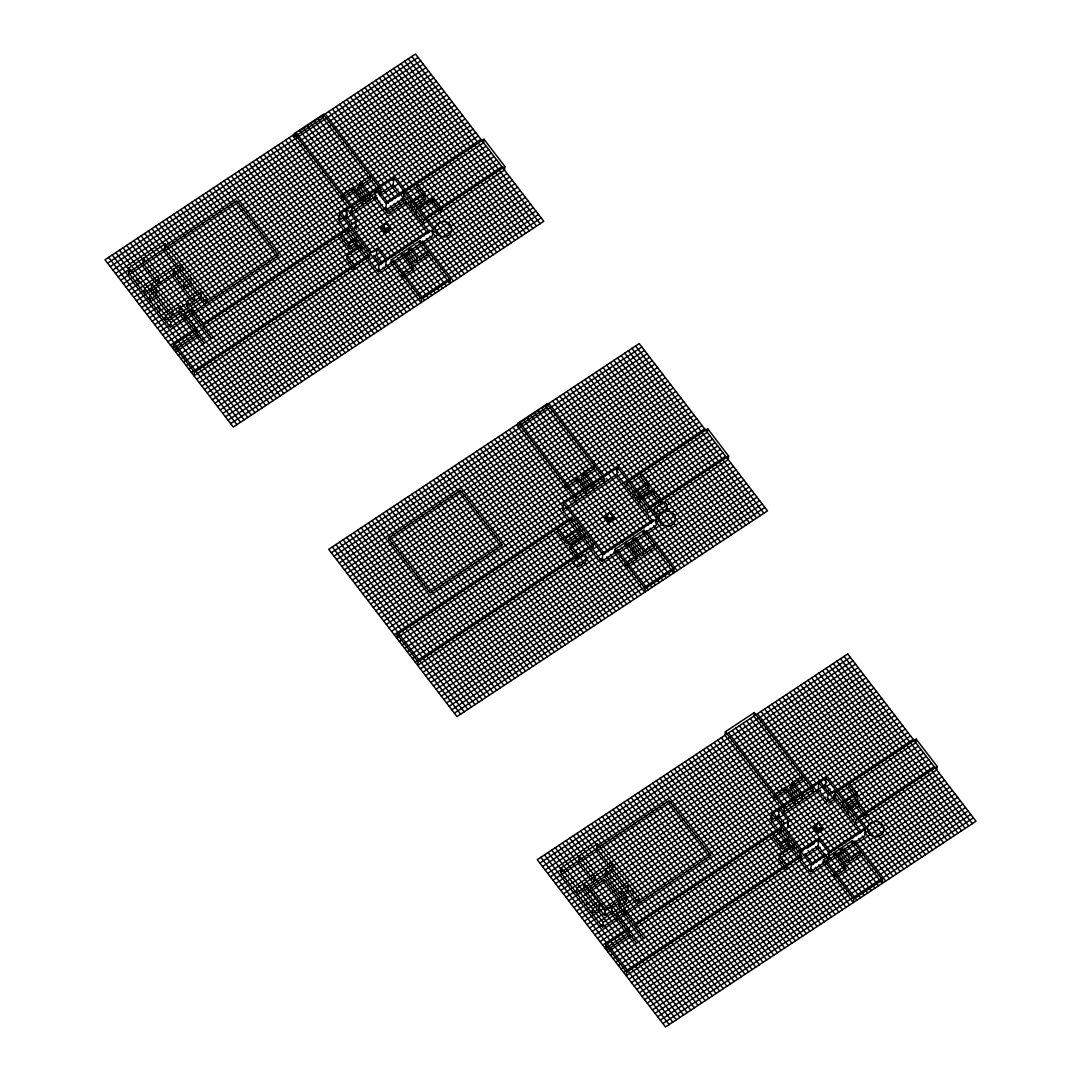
<?xml version="1.0" encoding="UTF-8"?>
<svg xmlns="http://www.w3.org/2000/svg" width="1081" height="1081" viewBox="0 0 1081 1081"><rect width="100%" height="100%" fill="white"/><g stroke="black" fill="none" stroke-linecap="round" stroke-linejoin="round"><path stroke-width="1.5" d="M128.436 272.561L236.739 200.796L278.614 255.413L170.325 327.178L128.436 272.561L128.99 267.912L165.082 243.982L206.971 298.599L206.417 303.261L164.542 248.644L165.082 243.982M170.325 327.178L170.866 322.516L128.99 267.912M203.755 328.178L204.174 324.597L192.404 309.234L185.175 314.017L196.958 329.381L173.501 344.92L173.068 348.514L385.201 207.957M179.527 310.774L180.068 306.126L165.636 315.693L165.082 320.354L179.527 310.774L204.39 343.204M184.756 317.611L185.31 312.95L180.068 306.126M186.743 305.991L187.297 301.342L201.728 291.775L201.188 296.424L186.743 305.991L211.606 338.421M191.986 312.828L192.526 308.166L187.297 301.342M196.539 332.962L196.958 329.381M173.501 344.92L194.431 372.229L194.012 375.823L504.476 170.109L504.895 166.515L483.95 139.206L402.727 193.026L423.671 220.335L423.252 223.929M294.464 133.504L294.046 137.084L322.922 117.951L323.354 114.356L294.464 133.504L352.055 208.592L351.636 212.187M339.002 220.551L339.772 213.903L393.93 178.027L433.197 229.226L432.414 235.874L378.255 271.75L339.002 220.551L347.325 215.038M351.987 191.351L352.42 187.756L341.582 194.931L341.164 198.526L353.798 190.161L361.405 200.08M348.163 232.496L348.933 225.848L356.162 221.065L347.001 209.119L346.217 215.768L352.879 224.456M347.231 255.548L346.812 259.129L354.663 269.372L355.081 265.777L347.231 255.548L361.662 245.982L361.243 249.562M348.798 247.522L349.217 243.928L341.366 233.699L340.934 237.28L350.095 249.225L357.325 244.441M359.216 186.567L359.635 182.973L370.459 175.798L370.04 179.392L357.406 187.756L367.878 201.417M355.379 227.713L356.162 221.065M356.014 242.739L356.433 239.144L349.217 243.928M362.459 204.998L362.878 201.417L352.42 187.756M369.688 200.215L370.107 196.634L359.635 182.973M369.094 259.805L369.878 253.157L377.107 248.373L386.268 260.318L385.485 266.966M380.512 193.04L380.931 189.459L323.354 114.356M377.107 248.373L376.323 255.021L382.431 262.98M380.255 227.321L386.62 222.727L391.16 229.104L384.836 233.293L380.255 227.321L386.62 222.727M378.255 271.75L379.039 265.102L339.772 213.903M386.349 203.633L385.566 210.282L403.618 198.323L404.402 191.675L386.349 203.633L375.877 189.986L375.093 196.634L388.187 213.7L406.24 201.742M384.836 233.293L380.296 226.915M385.214 231.118L385.444 229.118L382.823 225.713L382.593 227.699L385.214 231.118L388.822 228.726L389.052 226.726L386.43 223.321M429.387 231.929L393.146 184.675L393.93 178.027M390.89 263.386L391.322 259.791L420.198 240.658L450.304 279.911L449.885 283.492L419.09 243.36M401.727 256.197L402.146 252.616L412.618 266.264L412.199 269.858M410.158 206.863L410.577 203.269L425.022 193.702L417.171 183.459L416.753 187.054L425.914 198.999L411.469 208.565M408.942 251.414L409.375 247.833L417.225 258.075L416.793 261.656M424.603 197.296L425.022 193.702M419.779 244.238L420.198 240.658M391.322 259.791L421.414 299.045L420.995 302.639L390.214 262.494M423.157 223.983L415.401 213.687L415.82 210.092L433.873 198.134L433.44 201.728L441.21 212.025M592.82 549.351L593.253 545.77L572.308 518.461L397.227 634.479L396.795 638.06L627.183 485.41M397.227 634.479L418.158 661.788L417.739 665.369L728.202 459.655L728.621 456.06L707.677 428.752L626.453 482.572L626.034 486.166M483.95 139.206L483.531 142.8L406.253 194.012M518.191 423.049L517.772 426.644L546.648 407.496L547.081 403.916L518.191 423.049L575.781 498.138L575.362 501.733M562.728 510.097L563.512 503.449L617.656 467.573L656.924 518.772L656.14 525.42L601.982 561.296L562.728 510.097L616.873 474.221L617.656 467.573M565.295 541.851L565.714 538.27L557.864 528.028L557.445 531.622L566.606 543.567L581.051 534M575.714 480.896L576.146 477.316L565.309 484.491L564.89 488.072L577.524 479.707L579.43 482.194M571.89 522.055L572.308 518.461M570.538 548.689L570.957 545.094L585.402 535.527L584.97 539.122M582.943 476.113L583.362 472.532L594.185 465.343L593.766 468.938L581.132 477.316L588.753 487.247M579.74 532.284L580.159 528.704L565.714 538.27M586.186 494.558L586.618 490.963L576.146 477.316M593.415 489.774L593.834 486.18L583.362 472.532M604.238 482.599L604.657 479.005L547.081 403.916M560.688 872.489L668.977 800.724L710.866 855.341L602.563 927.106L560.688 872.489L561.228 867.84L597.334 843.91L639.209 898.527L638.668 903.189L596.78 848.571L597.334 843.91M603.982 516.867L610.346 512.286L614.886 518.65L608.562 522.839L603.982 516.867L610.346 512.286M606.549 515.259L606.319 517.245L608.941 520.664L612.549 518.272L612.778 516.272L610.157 512.867L606.549 515.259L609.171 518.664L608.941 520.664M601.982 561.296L602.766 554.648L563.512 503.449M608.562 522.839L604.036 516.475M614.63 552.932L615.048 549.337L643.925 530.203L674.031 569.457L673.612 573.052L642.817 532.906M625.453 545.756L625.872 542.162L636.344 555.81L635.925 559.404M633.885 496.409L634.317 492.814L648.749 483.248L640.898 473.005L640.479 476.599L649.64 488.544L635.196 498.111M632.669 540.973L633.101 537.379L643.56 551.026L643.141 554.621M639.128 503.233L639.547 499.638L653.991 490.071L661.842 500.314L661.423 503.908L653.559 493.666L653.991 490.071M648.33 486.842L648.749 483.248M643.506 533.798L643.925 530.203M646.979 513.475L647.397 509.881L626.453 482.572M602.563 927.106L603.117 922.444L561.228 867.84M604.549 915.499L605.09 910.837L584.159 883.528L583.605 888.19L604.549 915.499L611.765 910.715L612.319 906.054L605.09 910.837M615.048 549.337L645.141 588.591L644.722 592.185L613.94 552.04M636.006 928.106L636.425 924.525L624.642 909.162L617.427 913.945L629.21 929.309L605.738 944.848L605.319 948.442L835.708 795.778M617.008 917.539L617.548 912.877L612.319 906.054M618.994 905.919L619.535 901.27L626.75 896.487L605.819 869.178L605.265 873.84L626.21 901.135L618.994 905.919L643.857 938.349M624.223 912.756L624.777 908.094L619.535 901.27M626.21 901.135L626.75 896.487M628.777 932.889L629.21 929.309M605.738 944.848L626.683 972.157L626.264 975.751L820.128 847.288M707.677 428.752L707.258 432.346L629.98 483.558M812.763 792.968L813.182 789.387L754.281 712.582L725.405 731.715L724.986 735.31L810.142 846.369M754.281 712.582L753.862 716.176L849.288 840.613M771.239 820.479L772.023 813.831L826.168 777.955L865.435 829.154L864.651 835.802L810.507 871.678L771.239 820.479L779.577 814.966M784.238 791.278L784.657 787.684L773.834 794.859L773.401 798.454L786.036 790.089M780.401 832.424L781.185 825.776L788.4 820.992L779.239 809.047L778.469 815.696L784.576 823.668M783.874 812.115L784.293 808.52L725.405 731.715M779.469 855.476L779.05 859.057L786.9 869.3L787.333 865.705L779.469 855.476L793.913 845.91L793.495 849.49M781.036 847.45L781.455 843.856L773.604 833.627L773.185 837.207L782.347 849.153L789.562 844.369M791.454 786.495L791.873 782.901L802.71 775.726L802.291 779.32L789.657 787.698L797.265 797.616M787.63 827.641L788.4 820.992M788.252 842.667L788.684 839.072L781.455 843.856M794.711 804.926L795.13 801.345L784.657 787.684M801.926 800.143L802.345 796.562L791.873 782.901M800.035 858.03L800.818 851.382L818.871 839.424L829.343 853.071L828.559 859.719L818.087 846.072L818.871 839.424M801.345 859.733L801.764 856.138L780.82 828.843L636.425 924.525M812.507 827.249L818.871 822.668L823.398 829.032L817.087 833.221L812.507 827.249L818.871 822.668M817.452 831.046L814.831 827.627L815.074 825.641L817.682 829.046L817.452 831.046L821.06 828.654L821.303 826.654L818.682 823.249M810.507 871.678L811.29 865.03L772.023 813.831M817.087 833.221L812.547 826.843M832.059 793.292L825.398 784.603L826.168 777.955M828.114 794.684L827.33 801.332L818.168 789.387L818.952 782.739L828.114 794.684L835.329 789.9L834.559 796.548M823.141 863.314L823.56 859.719L852.45 840.586L882.542 879.839L882.123 883.42L851.342 843.288M833.964 856.138L834.397 852.544L844.869 866.192L844.437 869.786M842.41 806.791L842.829 803.197L857.274 793.63L849.409 783.387L848.99 786.982L858.152 798.927L843.721 808.493M841.194 851.342L841.613 847.761L849.463 858.003L849.044 861.584M847.639 813.615L848.058 810.02L858.895 802.845L866.746 813.088L866.327 816.682L858.476 806.44L858.895 802.845M856.841 797.224L857.274 793.63M852.017 844.166L852.45 840.586M855.49 823.857L855.922 820.263L834.978 792.954L916.202 739.134L937.146 766.443L936.727 770.037L822.938 845.437M823.56 859.719L853.666 898.973L853.247 902.567L822.465 862.422M916.202 739.134L915.783 742.728L838.491 793.94M294.667 134.098L105.019 259.764L233.28 427.022L543.743 221.308L415.482 54.05L298.883 131.314M107.641 263.183L418.09 57.469M110.248 266.602L420.712 60.874M112.87 270.007L423.333 64.292M115.491 273.425L425.941 67.698M118.099 276.831L129.342 269.385M164.461 246.117L428.562 71.116M120.721 280.249L431.184 74.535M123.342 283.668L433.805 77.94M125.964 287.073L436.413 81.359M128.571 290.492L439.035 84.764M131.193 293.897L441.656 88.183M133.814 297.316L143.638 290.803M181.567 265.669L444.264 91.601M136.422 300.734L446.885 95.006M139.044 304.139L148.881 297.626M157.313 292.046L449.507 98.425M141.665 307.558L452.128 101.83M144.286 310.963L183.608 284.911M192.04 279.317L454.736 105.249M146.894 314.382L457.358 108.668M149.516 317.8L459.979 112.073M152.137 321.206L362.851 181.581M367.067 178.784L462.587 115.491M154.745 324.624L164.582 318.111M178.635 308.801L187.067 303.207M201.107 293.91L465.208 118.896M157.367 328.029L467.83 122.315M170.866 322.516L206.971 298.599M159.988 331.448L169.825 324.935M206.349 300.734L470.451 125.734M352.055 208.592L380.931 189.459M162.609 334.867L339.61 217.578M395.795 180.338L473.059 129.139M350.041 213.241L376.58 195.647M379.269 193.877L393.146 184.675M165.217 338.272L377.35 197.715M380.161 195.85L475.681 132.558M167.839 341.691L379.958 201.134M382.769 199.269L398.227 189.026M401.037 187.162L478.302 135.963M170.46 345.096L350.271 225.956M354.487 223.159L382.579 204.539M385.39 202.688L480.923 139.381M204.174 324.597L348.582 228.915L369.526 256.211L194.431 372.229M174.379 350.217L197.85 334.678M175.69 351.933L486.153 146.205M416.982 192.715L417.901 192.107M178.311 355.338L488.774 149.624M180.932 358.757L411.307 206.093M414.104 204.255L491.382 153.029M183.54 362.176L385.836 228.132M388.647 226.267L413.928 209.511M416.739 207.647L494.003 156.448M385.444 229.118L389.052 226.726M419.644 208.295L422.414 206.457M426.59 203.701L432.143 200.012L441.305 211.957L441.724 208.376L433.873 198.134M384.877 232.888L391.2 228.713M186.162 365.581L416.55 212.916M419.36 211.065L496.625 159.866M188.783 368.999L499.246 163.272M191.391 372.405L368.405 255.116M372.621 252.332L421.779 219.754M424.59 217.889L501.854 166.69M423.671 220.335L504.895 166.515M196.634 379.242L507.097 173.514M199.255 382.647L429.63 229.983M432.441 228.132L509.705 176.933M379.039 265.102L433.197 229.226M201.863 386.066L378.877 268.777M432.251 233.401L512.326 180.338M204.485 389.471L514.948 183.756M207.106 392.889L517.569 187.175M417.225 258.075L428.049 250.887L427.63 254.481L414.996 262.859L407.145 252.616M209.714 396.308L416.226 259.467M419.036 257.602L520.177 190.58M412.618 266.264L401.794 273.439L401.362 277.033L413.996 268.656L403.537 255.008M212.335 399.713L406.199 271.25M410.415 268.466L522.799 193.999M214.957 403.132L525.42 197.404M217.578 406.537L528.028 200.823M220.186 409.956L530.649 204.241M222.808 413.374L533.271 207.647M225.429 416.78L535.892 211.065M228.037 420.198L538.5 214.47M230.658 423.603L541.122 217.889M421.414 299.045L450.304 279.911M539.46 409.685L328.746 549.324L457.006 716.568L767.469 510.854L639.209 343.596L542.27 407.834M331.367 552.729L641.817 347.015M333.975 556.147L644.438 350.42M336.596 559.566L647.06 353.838M339.218 562.971L649.681 357.257M341.826 566.39L652.289 360.662M344.447 569.795L654.91 364.081M347.069 573.214L657.532 367.499M349.69 576.632L660.14 370.905M352.298 580.038L662.761 374.323M354.919 583.456L665.383 377.728M357.541 586.861L668.004 381.147M360.149 590.28L670.612 384.566M362.77 593.699L673.233 387.971M365.392 597.104L675.855 391.39M368.013 600.523L678.463 394.795M370.621 603.928L681.084 398.213M373.242 607.346L683.705 401.632M375.864 610.765L568.322 483.234M571.133 481.369L587.983 470.194M590.794 468.343L686.327 405.037M378.472 614.17L688.935 408.456M381.093 617.589L691.556 411.861M383.714 620.994L694.178 415.28M575.781 498.138L604.657 479.005M386.336 624.413L563.336 507.124M571.768 501.543L574.579 499.679M619.521 469.884L696.786 418.698M388.944 627.831L699.407 422.103M391.565 631.236L702.028 425.522M394.187 634.655L704.65 428.927M399.416 641.479L709.879 435.765M402.037 644.898L712.501 439.17M404.659 648.303L635.047 495.639M637.831 493.801L715.109 442.588M407.267 651.721L609.562 517.677M612.373 515.813L717.73 445.994M609.171 518.664L612.778 516.272M582.348 538.284L569.228 546.972L578.389 558.918L578.808 555.337L570.957 545.094M641.749 498.922L644.384 497.179M647.006 495.436L652.262 491.963M608.617 522.447L614.927 518.258M409.888 655.127L640.276 502.476M643.06 500.625L720.351 449.412M412.51 658.545L722.973 452.831M415.118 661.964L645.506 509.3M648.316 507.435L725.581 456.236M418.158 661.788L593.253 545.77M647.397 509.881L728.621 456.06M420.36 668.788L730.824 463.06M422.982 672.193L653.37 519.542M656.167 517.677L733.431 466.479M602.766 554.648L656.924 518.772M425.59 675.611L602.603 558.323M655.978 522.947L736.053 469.897M428.211 679.03L738.674 473.302M430.833 682.435L741.296 476.721M433.44 685.854L743.904 480.126M636.344 555.81L625.521 562.998L625.088 566.579L637.722 558.215L631.061 549.526M643.56 551.026L654.397 543.851L653.978 547.445L641.344 555.823L630.872 542.162M436.062 689.259L652.397 545.919M655.208 544.054L746.525 483.545M438.683 692.678L749.147 486.963M441.305 696.096L751.754 490.369M443.913 699.502L754.376 493.787M446.534 702.92L756.997 497.192M449.156 706.325L759.619 500.611M451.763 709.744L762.227 504.03M454.385 713.163L764.848 507.435M645.141 588.591L674.031 569.457M539.878 863.111L850.342 657.397M542.5 866.53L852.963 660.802M545.108 869.935L855.571 664.22M547.729 873.353L858.192 667.626M550.351 876.759L561.593 869.313M596.712 846.045L860.814 671.044M552.972 880.177L863.422 674.463M555.58 883.596L866.043 677.868M558.201 887.001L868.665 681.287M560.823 890.42L871.286 684.692M563.431 893.825L873.894 688.111M566.052 897.244L575.889 890.73M613.819 865.597L876.515 691.529M568.674 900.662L879.137 694.934M571.295 904.067L881.745 698.353M573.903 907.486L884.366 701.758M576.524 910.891L886.988 705.177M579.146 914.31L889.609 708.596M581.754 917.728L591.591 911.202M600.023 905.621L621.089 891.663M628.115 887.001L892.217 712.001M584.375 921.134L894.838 715.419M586.997 924.552L603.847 913.377M610.873 908.729L619.305 903.135M624.926 899.419L897.46 718.824M589.618 927.971L900.068 722.243M603.117 922.444L639.209 898.527M592.226 931.376L602.063 924.863M638.587 900.662L902.689 725.662M784.293 808.52L813.182 789.387M594.847 934.795L771.848 817.506M828.046 780.266L905.31 729.067M782.279 813.169L825.398 784.603M597.469 938.2L820.83 790.197M823.641 788.333L907.932 732.486M600.077 941.619L830.465 788.954M833.275 787.09L910.54 735.904M602.698 945.037L782.509 825.884M788.13 822.155L826.06 797.021M828.87 795.157L913.161 739.309M606.63 950.145L630.088 934.606M828.641 803.034L835.856 798.251M607.941 951.861L838.329 799.197M841.126 797.332L918.391 746.133M849.22 792.643L850.152 792.035M610.549 955.266L921.012 749.552M613.17 958.685L843.558 806.021M846.342 804.183L923.633 752.971M814.831 827.627L817.236 826.033M615.792 962.104L818.074 828.06M820.884 826.195L926.255 756.376M817.682 829.046L821.303 826.654M850.396 809.21L853.098 807.426M817.128 832.816L823.452 828.641M618.413 965.509L848.788 812.844M851.598 810.993L928.863 759.794M621.021 968.927L931.484 763.2M807.142 848.18L814.074 843.572M623.642 972.332L800.643 855.044M820.317 842.018L854.031 819.682M856.841 817.817L934.106 766.618M626.683 972.157L801.764 856.138M855.922 820.263L937.146 766.443M804.196 855.274L818.087 846.072M628.872 979.17L939.335 773.442M631.493 982.575L825.357 854.125M828.168 852.26L941.956 776.861M811.29 865.03L865.435 829.154M634.115 985.994L811.115 868.705M864.503 833.329L944.578 780.266M636.736 989.399L947.186 783.684M639.344 992.817L949.807 787.103M849.463 858.003L860.3 850.815L859.868 854.409L847.234 862.787L839.383 852.544M641.965 996.236L848.477 859.395M851.274 857.53L952.429 790.508M844.869 866.192L834.032 873.367L833.613 876.961L846.247 868.583L838.626 858.665M644.587 999.641L839.856 870.259M842.653 868.394L955.036 793.927M647.195 1003.06L957.658 797.332M649.816 1006.465L960.279 800.751M652.438 1009.884L962.901 804.169M655.059 1013.302L965.509 807.575M657.667 1016.708L968.13 810.993M660.288 1020.126L970.752 814.398M662.91 1023.531L973.359 817.817M853.666 898.973L882.542 879.839M635.601 345.988L763.862 513.245M411.861 56.442L540.135 223.699M631.98 348.379L760.24 515.637M408.253 58.833L536.514 226.091M628.372 350.771L756.632 518.029M404.645 61.225L532.906 228.483M624.764 353.163L753.025 520.42M401.037 63.617L529.298 230.875M621.156 355.554L749.417 522.812M397.43 66.009L525.69 233.266M617.548 357.946L745.809 525.204M393.822 68.4L522.082 235.658M844.112 656.37L972.373 823.627M613.94 360.338L742.201 527.596M390.2 70.792L518.475 238.05M840.505 658.761L968.765 826.019M610.319 362.743L738.58 529.987M386.593 73.184L514.853 240.441M836.897 661.153L965.157 828.411M606.711 365.135L734.972 532.379M382.985 75.575L511.245 242.833M833.275 663.545L961.55 830.803M603.103 367.526L731.364 534.771M379.377 77.967L507.638 245.225M829.668 665.937L957.928 833.194M599.496 369.918L727.756 537.162M375.769 80.359L504.03 247.617M826.06 668.328L954.32 835.586M595.888 372.31L724.148 539.554M372.161 82.751L500.422 250.008M822.452 670.72L950.712 837.978M592.28 374.702L720.541 541.946M368.553 85.142L496.814 252.4M818.844 673.112L947.105 840.369M588.659 377.093L716.919 544.338M364.932 87.534L493.193 254.792M815.236 675.503L943.497 842.761M585.051 379.485L713.311 546.729M361.324 89.926L489.585 257.183M811.628 677.895L939.889 845.153M581.443 381.877L709.704 549.121M357.716 92.317L485.977 259.575M808.007 680.287L936.268 847.545M577.835 384.268L706.096 551.513M354.109 94.709L482.369 261.967M804.399 682.679L932.66 849.936M574.227 386.66L702.488 553.904M350.501 97.114L478.761 264.359M800.791 685.07L929.052 852.328M570.619 389.052L698.88 556.296M346.893 99.506L475.154 266.75M797.183 687.462L925.444 854.72M566.998 391.444L695.272 558.688M343.272 101.898L471.532 269.142M793.576 689.854L921.836 857.111M563.39 393.835L691.651 561.08M339.664 104.289L467.924 271.534M789.968 692.245L918.228 859.503M559.782 396.227L618.278 472.492M655.208 520.664L688.043 563.471M336.056 106.681L392.498 180.27M431.481 231.118L464.317 273.925M786.346 694.651L914.607 861.895M616.873 474.221L653.113 521.488M556.175 398.619L651.6 523.055M653.654 525.731L684.435 565.863M332.448 109.073L399.146 196.039M401.2 198.715L427.873 233.51M429.927 236.185L460.709 276.317M782.739 697.042L910.999 864.287M552.567 401.01L647.992 525.447M650.046 528.123L680.827 568.268M328.84 111.465L395.538 198.431M397.592 201.107L424.265 235.901M426.319 238.577L457.101 278.709M779.131 699.434L907.391 866.678M548.959 403.402L604.82 476.248M606.414 478.329L644.384 527.839M646.438 530.514L677.219 570.66M325.232 113.856L391.917 200.823M393.97 203.498L420.658 238.293M422.712 240.968L453.493 281.101M775.523 701.826L903.784 869.07M545.337 405.794L640.776 530.231M321.611 116.248L388.309 203.214M390.363 205.89L417.05 240.685M771.915 704.217L900.176 871.462M541.73 408.186L637.155 532.622M639.209 535.298L669.99 575.443M318.003 118.64L374.445 192.229M386.755 208.282L413.428 243.076M415.482 245.752L446.264 285.884M768.307 706.609L826.789 782.874M864.759 832.384L896.568 873.853M833.451 795.103L861.638 831.857M538.122 410.577L633.547 535.014M635.601 537.689L666.382 577.835M314.395 121.031L409.821 245.468M411.875 248.144L442.656 288.276M764.686 709.001L860.125 833.437M862.165 836.113L892.96 876.245M534.514 412.969L629.939 537.406M631.993 540.081L662.775 580.227M610.306 512.678L614.886 518.65M310.788 123.423L406.213 247.86M408.267 250.535L439.048 290.667M386.579 223.132L391.16 229.104M761.078 711.393L816.493 783.644M827.776 798.359L856.503 835.829M858.557 838.505L889.339 878.637M530.906 415.361L607.86 515.718M609.914 518.394L626.331 539.797M628.385 542.473L659.167 582.618M307.18 125.815L384.133 226.159M386.187 228.834L402.605 250.251M404.659 252.927L435.44 293.059M757.47 713.784L852.895 838.221M854.949 840.896L885.731 881.029M581.335 484.666L585.145 489.639M627.264 544.554L629.156 547.04M527.298 417.752L622.724 542.189M624.777 544.865L655.559 585.01M303.572 128.207L398.997 252.643M401.051 255.319L431.832 295.451M523.69 420.144L619.116 544.581M621.17 547.256L651.951 587.402M299.95 130.598L395.389 255.035M397.43 257.71L428.225 297.843M750.255 718.568L845.68 843.004M847.734 845.68L878.515 885.812M520.069 422.536L615.494 546.972M617.548 549.648L648.33 589.794M296.343 132.99L391.768 257.427M393.822 260.102L424.603 300.234M746.647 720.959L842.072 845.396M844.126 848.072L874.907 888.204M516.461 424.928L611.887 549.364M292.735 135.382L348.771 208.457M350.203 210.309L388.16 259.818M743.025 723.351L871.3 890.595M818.817 823.06L823.398 829.032M512.853 427.319L608.279 551.756M610.333 554.431L641.114 594.577M289.127 137.773L347.609 214.038M354.798 223.402L375.715 250.67M386.606 264.886L417.388 305.031M739.418 725.743L815.358 824.749M818.425 828.762L834.843 850.179M836.897 852.855L867.678 892.987M354.784 226.942L356.689 229.415M788.9 793.805L793.657 800.008M509.246 429.711L604.671 554.148M606.725 556.823L637.506 596.969M285.519 140.165L371.702 252.562M373.756 255.238L380.944 264.602M382.998 267.277L413.78 307.423M735.81 728.135L831.235 852.571M833.289 855.247L864.07 895.379M505.638 432.103L564.12 508.367M603.117 559.215L633.898 599.36M281.911 142.557L340.393 218.821M379.39 269.669L410.172 309.815M732.202 730.526L817.371 841.586M829.681 857.638L860.462 897.77M502.03 434.494L630.291 601.752M278.303 144.949L406.564 312.206M728.594 732.918L813.763 843.977M815.804 846.653L824.019 857.355M826.073 860.03L856.855 900.176M498.409 436.886L626.669 604.144M274.682 147.34L402.943 314.598M812.196 849.044L820.411 859.746M494.801 439.278L623.061 606.536M271.074 149.732L399.335 316.99M721.378 737.701L778.239 811.858M787.036 823.33L805.94 847.977M807.953 850.598L816.804 862.138M818.844 864.814L849.639 904.959M491.193 441.67L619.454 608.927M267.466 152.124L395.727 319.381M717.757 740.093L802.926 851.152M804.98 853.828L813.182 864.53M815.236 867.205L846.018 907.351M487.585 444.061L615.846 611.319M263.859 154.515L392.119 321.773M714.149 742.485L772.645 818.749M811.628 869.597L842.41 909.743M483.977 446.467L612.238 613.711M260.251 156.907L388.511 324.165M710.541 744.877L838.802 912.134M480.369 448.858L608.63 616.102M256.643 159.299L384.904 326.557M706.933 747.268L835.194 914.526M476.748 451.25L605.022 618.494M253.022 161.691L381.282 328.948M703.326 749.66L831.586 916.918M473.14 453.642L601.401 620.886M249.414 164.082L377.674 331.34M699.718 752.052L827.978 919.309M469.532 456.033L597.793 623.278M245.806 166.474L374.067 333.732M696.096 754.443L824.357 921.701M465.925 458.425L594.185 625.669M242.198 168.866L370.459 336.123M692.489 756.835L820.749 924.093M462.317 460.817L590.577 628.061M238.59 171.257L366.851 338.515M688.881 759.227L817.141 926.485M458.709 463.209L586.969 630.453M234.982 173.649L363.243 340.907M685.273 761.619L813.534 928.876M455.087 465.6L583.362 632.844M231.361 176.041L359.622 343.299M681.665 764.01L809.926 931.268M451.48 467.992L579.74 635.236M227.753 178.433L356.014 345.69M678.057 766.402L806.318 933.66M447.872 470.384L576.132 637.628M224.145 180.824L352.406 348.082M674.436 768.794L802.697 936.051M444.264 472.775L572.525 640.02M220.538 183.23L348.798 350.474M670.828 771.185L799.089 938.443M440.656 475.167L568.917 642.411M216.93 185.621L345.19 352.865M667.22 773.577L795.481 940.835M437.048 477.559L565.309 644.803M213.322 188.013L341.582 355.257M663.612 775.969L791.873 943.227M433.44 479.95L561.701 647.195M209.7 190.405L337.975 357.649M660.005 778.361L788.265 945.618M429.819 482.342L558.08 649.586M206.093 192.796L334.353 360.041M656.397 780.766L784.657 948.01M426.211 484.734L554.472 651.992M202.485 195.188L330.745 362.432M652.775 783.157L781.05 950.402M422.603 487.126L550.864 654.383M198.877 197.58L327.138 364.824M649.168 785.549L777.428 952.793M418.996 489.517L547.256 656.775M195.269 199.971L323.53 367.216M645.56 787.941L773.82 955.185M415.388 491.909L543.648 659.167M191.661 202.363L319.922 369.607M641.952 790.333L770.213 957.577M411.78 494.301L540.041 661.558M188.04 204.755L316.314 371.999M638.344 792.724L766.605 959.969M408.159 496.692L536.419 663.95M184.432 207.147L312.693 374.391M634.736 795.116L762.997 962.36M404.551 499.084L532.811 666.342M180.824 209.538L309.085 376.783M631.115 797.508L759.389 964.752M400.943 501.476L529.204 668.734M177.216 211.93L305.477 379.174M627.507 799.899L755.768 967.144M397.335 503.868L525.596 671.125M173.609 214.322L301.869 381.566M623.899 802.291L752.16 969.535M393.727 506.259L521.988 673.517M170.001 216.713L298.261 383.958M620.291 804.683L748.552 971.927M390.119 508.651L518.38 675.909M166.393 219.105L294.654 386.349M616.683 807.075L744.944 974.319M386.498 511.043L514.759 678.3M162.772 221.497L291.032 388.755M613.076 809.466L741.336 976.711M382.89 513.434L511.151 680.692M159.164 223.889L287.424 391.146M609.468 811.858L737.728 979.102M379.282 515.826L507.543 683.084M155.556 226.28L283.817 393.538M605.846 814.25L734.107 981.494M375.675 518.218L503.935 685.476M151.948 228.672L166.312 247.4M181.703 267.48L183.756 270.155M206.336 299.586L280.209 395.93M602.239 816.641L730.499 983.886M372.067 520.61L500.327 687.867M148.34 231.064L276.601 398.321M598.631 819.033L726.891 986.291M368.459 523.001L496.72 690.259M144.732 233.455L175.514 273.601M177.568 276.277L179.608 278.952M194.999 299.018L272.993 400.713M595.023 821.425L723.284 988.683M364.838 525.393L493.112 692.651M141.111 235.847L269.372 403.105M591.415 823.817L719.676 991.074M361.23 527.785L489.49 695.042M137.503 238.239L187.783 303.802M192.918 310.49L265.764 405.497M587.807 826.208L716.068 993.466M357.622 530.176L485.882 697.434M133.895 240.631L262.156 407.888M584.186 828.6L596.509 844.653M609.846 862.057L613.954 867.408M631.385 890.149L633.439 892.825M638.574 899.514L712.447 995.858M354.014 532.582L482.275 699.826M130.288 243.022L143.624 260.413M159.015 280.492L181.594 309.923M185.689 315.274L258.548 410.28M580.578 830.992L708.839 998.249M350.406 534.973L478.667 702.218M126.68 245.414L254.94 412.672M576.97 833.383L607.752 873.529M609.806 876.205L611.86 878.88M624.169 894.933L705.231 1000.641M346.798 537.365L475.059 704.609M123.072 247.806L151.799 285.276M154.88 289.289L156.934 291.965M173.338 313.368L251.333 415.063M573.362 835.775L701.623 1003.033M343.19 539.757L471.451 707.001M119.451 250.197L247.725 417.455M569.755 838.167L620.035 903.73M625.156 910.418L698.015 1005.425M339.569 542.149L467.83 709.393M115.843 252.589L129.179 269.993M136.368 279.357L138.422 282.033M157.921 307.45L159.974 310.125M171.257 324.841L244.103 419.847M566.147 840.559L580.511 859.3M592.82 875.353L694.407 1007.816M335.961 544.54L464.222 711.784M112.235 254.981L240.495 422.239M562.525 842.95L611.778 907.175M617.94 915.202L690.8 1010.208M611.765 910.715L636.641 943.132M332.353 546.932L460.614 714.176M108.627 257.373L236.888 424.63M558.918 845.342L687.178 1012.6M555.31 847.734L585.064 886.542M587.118 889.217L589.172 891.893M605.59 913.296L683.57 1014.991M551.702 850.125L679.963 1017.383M548.094 852.517L562.458 871.259M586.051 902.027L588.105 904.702M603.495 924.768L676.355 1019.775M544.486 854.909L672.747 1022.167M540.865 857.301L669.139 1024.558M575.376 565.093L577.038 566.417A1.973 1.851 6.7 0 0 579.673 564.687A2.351 2.189 6.7 0 0 582.781 562.62A2.189 2.04 6.7 0 0 585.686 560.701A1.54 1.432 6.7 0 0 586.186 558.404A2.608 2.432 6.7 0 0 583.686 555.148A1.878 1.757 6.7 0 0 581.2 556.796A1.973 1.838 6.7 0 0 578.578 558.526A1.919 1.784 6.7 0 0 576.038 560.215A1.621 1.513 6.7 0 0 573.889 561.634L573.876 563.133A1.567 1.459 6.7 0 0 575.376 565.093M656.072 512.705L657.748 514.029A1.973 1.851 6.7 0 0 660.369 512.299A2.351 2.189 6.7 0 0 663.477 510.232A2.189 2.04 6.7 0 0 666.382 508.313A1.54 1.432 6.7 0 0 666.896 506.016A2.608 2.432 6.7 0 0 664.396 502.76A1.878 1.757 6.7 0 0 661.896 504.408A1.973 1.838 6.7 0 0 659.288 506.138A1.919 1.784 6.7 0 0 656.748 507.827A1.621 1.513 6.7 0 0 654.6 509.246L654.573 510.745A1.567 1.459 6.7 0 0 656.072 512.705M143.422 258.345L142.881 262.994L158.583 283.479L159.137 278.817L143.422 258.345M144.692 288.384L144.138 293.046L180.243 269.128L180.784 264.467L144.692 288.384M149.921 295.221L149.381 299.869L156.596 295.086L157.15 290.424L149.921 295.221M151.908 283.6L151.367 288.262L172.298 315.571L172.852 310.909L151.908 283.6M173.568 269.25L173.028 273.912L193.958 301.207L194.512 296.559L173.568 269.25M184.04 282.911L183.5 287.56L190.715 282.776L191.256 278.114L184.04 282.911M579.281 855.882L578.727 860.53L594.442 881.015L594.982 876.353L579.281 855.882M576.93 888.312L576.389 892.974L612.495 869.056L613.035 864.395L576.93 888.312M592.645 908.797L592.091 913.445L599.32 908.662L599.86 904.013L592.645 908.797M621.521 889.663L620.98 894.311L628.196 889.528L628.737 884.88L621.521 889.663M460.465 490.355L388.268 538.189L430.143 592.807L502.341 544.959L460.465 490.355M847.72 653.978L537.257 859.692L665.518 1026.95L975.981 821.236L847.72 653.978M604.279 879.637L589.834 889.204L605.536 909.689L619.981 900.122L604.279 879.637M438.237 235.131A8.297 7.729 6.7 0 0 451.628 230.537A8.297 7.729 6.7 0 0 440.494 221.916A8.297 7.729 6.7 0 0 438.237 235.131M870.475 835.059A8.297 7.729 6.7 0 0 883.88 830.465A8.297 7.729 6.7 0 0 872.732 821.857A8.297 7.729 6.7 0 0 870.475 835.059M661.964 524.677A8.297 7.729 6.7 0 0 675.355 520.083A8.297 7.729 6.7 0 0 664.22 511.475A8.297 7.729 6.7 0 0 661.964 524.677"/></g></svg>
